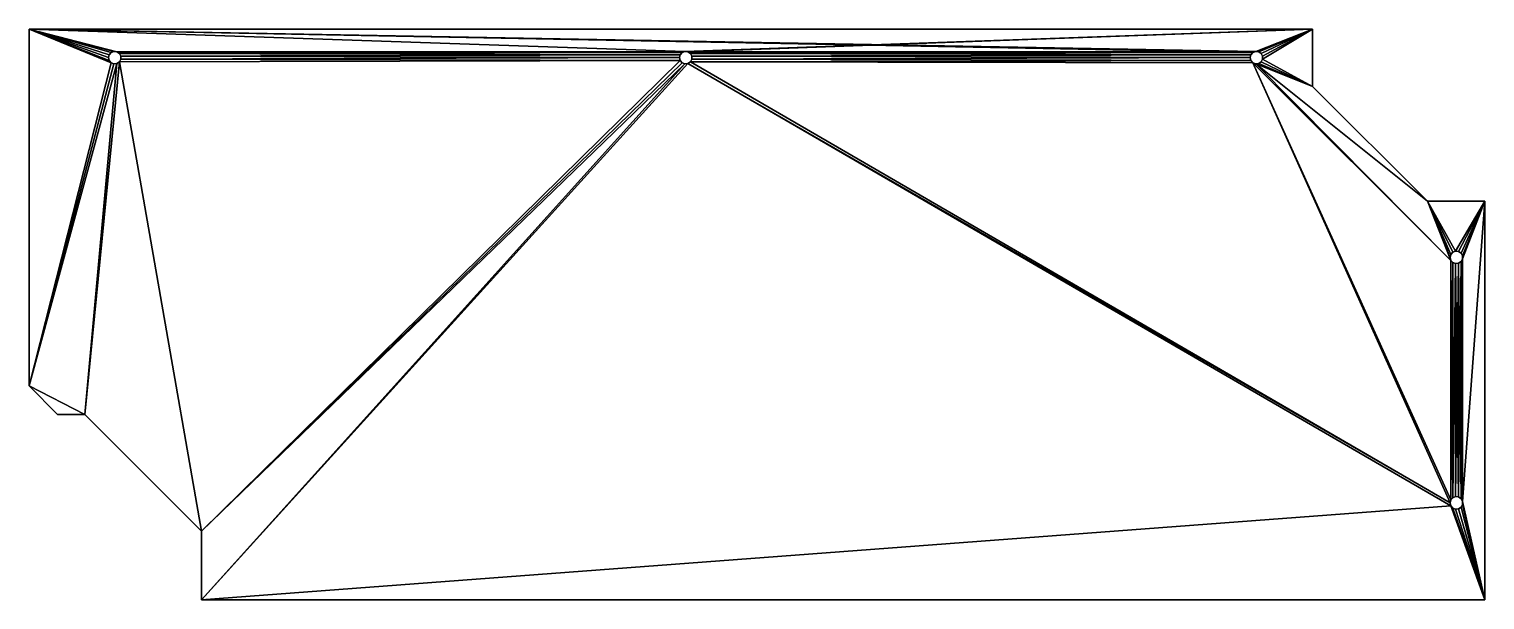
# Model space of a CAD drawing. Extents: x -382 to 382, y -150 to 150.
import ezdxf

# ---------------------------------------------------------------- set-up
doc = ezdxf.new("R2010")
doc.units = 0
doc.layers.get('0').update_dxf_attribs({"linetype": 'CONTINUOUS'})

msp = doc.modelspace()

# ---------------------------------------------------------------- linework, layer by layer
for points in [[(292, 150, -4), (-382.5, 150), (292, 150)], [(292, 150, -4), (-382.5, 150, -4), (-382.5, 150)], [(-382.5, 150, -4), (-382.5, -37.5), (-382.5, 150)], [(-382.5, 150, -4), (-382.5, -37.5, -4), (-382.5, -37.5)], [(-339.375, 132.283997), (-382.5, 150), (-382.5, -37.5)], [(-340.421997, 133.466003), (-382.5, 150), (-339.375, 132.283997)], [(-340.799988, 135), (-382.5, 150), (-340.421997, 133.466003)], [(-340.421997, 136.533997), (-382.5, 150), (-340.799988, 135)], [(-339.375, 137.716003), (-382.5, 150), (-340.421997, 136.533997)], [(-337.89801, 138.276001), (-382.5, 150), (-339.375, 137.716003)], [(-336.329987, 138.085999), (-382.5, 150), (-337.89801, 138.276001)], [(292, 150), (-382.5, 150), (-37.8978, 138.276001)], [(-37.8978, 138.276001), (-382.5, 150), (-336.329987, 138.085999)], [(-382.5, 150, -4), (-340.799988, 135, -4), (-340.421997, 133.466003, -4)], [(-382.5, 150, -4), (-340.421997, 133.466003, -4), (-339.375, 132.283997, -4)], [(-382.5, 150, -4), (-336.329987, 138.085999, -4), (-337.89801, 138.276001, -4)], [(-382.5, 150, -4), (-337.89801, 138.276001, -4), (-339.375, 137.716003, -4)], [(-382.5, 150, -4), (-339.375, 137.716003, -4), (-340.421997, 136.533997, -4)], [(-382.5, 150, -4), (-340.421997, 136.533997, -4), (-340.799988, 135, -4)], [(-382.5, 150, -4), (-339.375, 132.283997, -4), (-382.5, -37.5, -4)], [(-382.5, 150, -4), (292, 150, -4), (262.10199, 138.276001, -4)], [(-382.5, 150, -4), (262.10199, 138.276001, -4), (260.625, 137.716003, -4)], [(-382.5, 150, -4), (260.625, 137.716003, -4), (-37.8978, 138.276001, -4)], [(-382.5, 150, -4), (-37.8978, 138.276001, -4), (-336.329987, 138.085999, -4)], [(292, 150), (-37.8978, 138.276001), (-36.3298, 138.085999)], [(292, 150), (-36.3298, 138.085999), (262.10199, 138.276001)], [(292, 150), (262.10199, 138.276001), (263.670013, 138.085999)], [(262.10199, 138.276001, -4), (292, 150, -4), (263.670013, 138.085999, -4)], [(292, 150), (263.670013, 138.085999), (264.970001, 137.188004)], [(263.670013, 138.085999, -4), (292, 150, -4), (264.970001, 137.188004, -4)], [(292, 150), (264.970001, 137.188004), (265.70401, 135.789993)], [(264.970001, 137.188004, -4), (292, 150, -4), (265.70401, 135.789993, -4)], [(292, 150), (265.70401, 134.210007), (292, 119.796997)], [(292, 150), (265.70401, 135.789993), (265.70401, 134.210007)], [(265.70401, 134.210007, -4), (292, 150, -4), (292, 119.796997, -4)], [(265.70401, 135.789993, -4), (292, 150, -4), (265.70401, 134.210007, -4)], [(292, 119.796997, -4), (292, 150), (292, 119.796997)], [(292, 119.796997, -4), (292, 150, -4), (292, 150)], [(-340.421997, 136.533997), (-340.421997, 136.533997, -4), (-339.375, 137.716003)], [(-340.421997, 136.533997, -4), (-339.375, 137.716003, -4), (-339.375, 137.716003)], [(-339.375, 137.716003), (-339.375, 137.716003, -4), (-337.89801, 138.276001)], [(-339.375, 137.716003, -4), (-337.89801, 138.276001, -4), (-337.89801, 138.276001)], [(-337.89801, 138.276001), (-337.89801, 138.276001, -4), (-336.329987, 138.085999)], [(-337.89801, 138.276001, -4), (-336.329987, 138.085999, -4), (-336.329987, 138.085999)], [(-37.8978, 138.276001), (-336.329987, 138.085999), (-39.374599, 137.716003)], [(-336.329987, 138.085999, -4), (-37.8978, 138.276001, -4), (-39.374599, 137.716003, -4)], [(-336.329987, 138.085999), (-336.329987, 138.085999, -4), (-335.029999, 137.188004)], [(-336.329987, 138.085999, -4), (-335.029999, 137.188004, -4), (-335.029999, 137.188004)], [(-39.374599, 137.716003), (-336.329987, 138.085999), (-335.029999, 137.188004)], [(-336.329987, 138.085999, -4), (-39.374599, 137.716003, -4), (-335.029999, 137.188004, -4)], [(-39.374599, 137.716003), (-335.029999, 137.188004), (-40.422001, 136.533997)], [(-335.029999, 137.188004, -4), (-39.374599, 137.716003, -4), (-40.422001, 136.533997, -4)], [(-40.422001, 136.533997), (-40.422001, 136.533997, -4), (-39.374599, 137.716003)], [(-40.422001, 136.533997, -4), (-39.374599, 137.716003, -4), (-39.374599, 137.716003)], [(-39.374599, 137.716003), (-39.374599, 137.716003, -4), (-37.8978, 138.276001)], [(-39.374599, 137.716003, -4), (-37.8978, 138.276001, -4), (-37.8978, 138.276001)], [(-37.8978, 138.276001), (-37.8978, 138.276001, -4), (-36.3298, 138.085999)], [(-37.8978, 138.276001, -4), (-36.3298, 138.085999, -4), (-36.3298, 138.085999)], [(-37.8978, 138.276001, -4), (260.625, 137.716003, -4), (-36.3298, 138.085999, -4)], [(262.10199, 138.276001), (-36.3298, 138.085999), (260.625, 137.716003)], [(-36.3298, 138.085999), (-36.3298, 138.085999, -4), (-35.0299, 137.188004)], [(-36.3298, 138.085999, -4), (-35.0299, 137.188004, -4), (-35.0299, 137.188004)], [(260.625, 137.716003), (-36.3298, 138.085999), (-35.0299, 137.188004)], [(-36.3298, 138.085999, -4), (260.625, 137.716003, -4), (-35.0299, 137.188004, -4)], [(260.625, 137.716003), (-35.0299, 137.188004), (259.578003, 136.533997)], [(-35.0299, 137.188004, -4), (260.625, 137.716003, -4), (259.578003, 136.533997, -4)], [(259.578003, 136.533997), (259.578003, 136.533997, -4), (260.625, 137.716003)], [(259.578003, 136.533997, -4), (260.625, 137.716003, -4), (260.625, 137.716003)], [(260.625, 137.716003), (260.625, 137.716003, -4), (262.10199, 138.276001)], [(260.625, 137.716003, -4), (262.10199, 138.276001, -4), (262.10199, 138.276001)], [(262.10199, 138.276001), (262.10199, 138.276001, -4), (263.670013, 138.085999)], [(262.10199, 138.276001, -4), (263.670013, 138.085999, -4), (263.670013, 138.085999)], [(263.670013, 138.085999), (263.670013, 138.085999, -4), (264.970001, 137.188004)], [(263.670013, 138.085999, -4), (264.970001, 137.188004, -4), (264.970001, 137.188004)], [(-337.89801, 131.723999), (-339.375, 132.283997), (-382.5, -37.5)], [(-339.375, 132.283997, -4), (-337.89801, 131.723999, -4), (-382.5, -37.5, -4)], [(-336.329987, 131.914001), (-382.5, -37.5), (-353.296997, -52.5)], [(-336.329987, 131.914001), (-337.89801, 131.723999), (-382.5, -37.5)], [(-336.329987, 131.914001, -4), (-353.296997, -52.5, -4), (-382.5, -37.5, -4)], [(-337.89801, 131.723999, -4), (-336.329987, 131.914001, -4), (-382.5, -37.5, -4)], [(-335.029999, 132.811996), (-353.296997, -52.5), (-292, -113.796997)], [(-335.029999, 132.811996), (-336.329987, 131.914001), (-353.296997, -52.5)], [(-335.029999, 132.811996, -4), (-292, -113.796997, -4), (-353.296997, -52.5, -4)], [(-336.329987, 131.914001, -4), (-335.029999, 132.811996, -4), (-353.296997, -52.5, -4)], [(-340.799988, 135), (-340.799988, 135, -4), (-340.421997, 136.533997)], [(-340.799988, 135, -4), (-340.421997, 136.533997, -4), (-340.421997, 136.533997)], [(-340.421997, 133.466003), (-340.421997, 133.466003, -4), (-340.799988, 135)], [(-340.421997, 133.466003, -4), (-340.799988, 135, -4), (-340.799988, 135)], [(-339.375, 132.283997), (-339.375, 132.283997, -4), (-340.421997, 133.466003)], [(-339.375, 132.283997, -4), (-340.421997, 133.466003, -4), (-340.421997, 133.466003)], [(-337.89801, 131.723999), (-339.375, 132.283997, -4), (-339.375, 132.283997)], [(-337.89801, 131.723999, -4), (-339.375, 132.283997, -4), (-337.89801, 131.723999)], [(-336.329987, 131.914001), (-336.329987, 131.914001, -4), (-337.89801, 131.723999)], [(-336.329987, 131.914001, -4), (-337.89801, 131.723999, -4), (-337.89801, 131.723999)], [(-335.029999, 132.811996), (-335.029999, 132.811996, -4), (-336.329987, 131.914001)], [(-335.029999, 132.811996, -4), (-336.329987, 131.914001, -4), (-336.329987, 131.914001)], [(-335.029999, 137.188004), (-335.029999, 137.188004, -4), (-334.29599, 135.789993)], [(-335.029999, 137.188004, -4), (-334.29599, 135.789993, -4), (-334.29599, 135.789993)], [(-40.422001, 136.533997), (-335.029999, 137.188004), (-334.29599, 135.789993)], [(-335.029999, 137.188004, -4), (-40.422001, 136.533997, -4), (-334.29599, 135.789993, -4)], [(-334.29599, 134.210007), (-334.29599, 134.210007, -4), (-335.029999, 132.811996)], [(-334.29599, 134.210007, -4), (-335.029999, 132.811996, -4), (-335.029999, 132.811996)], [(-40.422001, 133.466003), (-334.29599, 134.210007), (-335.029999, 132.811996)], [(-334.29599, 134.210007, -4), (-40.422001, 133.466003, -4), (-335.029999, 132.811996, -4)], [(-40.422001, 133.466003), (-335.029999, 132.811996), (-292, -113.796997)], [(-335.029999, 132.811996, -4), (-40.422001, 133.466003, -4), (-292, -113.796997, -4)], [(-40.422001, 136.533997), (-334.29599, 135.789993), (-40.799999, 135)], [(-334.29599, 135.789993, -4), (-40.422001, 136.533997, -4), (-40.799999, 135, -4)], [(-334.29599, 135.789993), (-334.29599, 135.789993, -4), (-334.29599, 134.210007)], [(-334.29599, 135.789993, -4), (-334.29599, 134.210007, -4), (-334.29599, 134.210007)], [(-40.799999, 135), (-334.29599, 135.789993), (-334.29599, 134.210007)], [(-334.29599, 135.789993, -4), (-40.799999, 135, -4), (-334.29599, 134.210007, -4)], [(-40.799999, 135), (-334.29599, 134.210007), (-40.422001, 133.466003)], [(-334.29599, 134.210007, -4), (-40.799999, 135, -4), (-40.422001, 133.466003, -4)], [(-40.422001, 133.466003), (-292, -113.796997), (-39.374599, 132.283997)], [(-292, -113.796997, -4), (-40.422001, 133.466003, -4), (-39.374599, 132.283997, -4)], [(-37.8978, 131.723999), (-39.374599, 132.283997), (-292, -113.796997)], [(-292, -113.796997, -4), (-39.374599, 132.283997, -4), (-37.8978, 131.723999, -4)], [(-36.3298, 131.914001), (-37.8978, 131.723999), (-292, -150)], [(364.578003, -100.533997), (-36.3298, 131.914001), (-292, -150)], [(-36.3298, 131.914001, -4), (364.578003, -100.533997, -4), (-292, -150, -4)], [(-37.8978, 131.723999, -4), (-36.3298, 131.914001, -4), (-292, -150, -4)], [(-37.8978, 131.723999), (-292, -113.796997), (-292, -150)], [(-292, -113.796997, -4), (-37.8978, 131.723999, -4), (-292, -150, -4)], [(-40.799999, 135), (-40.799999, 135, -4), (-40.422001, 136.533997)], [(-40.799999, 135, -4), (-40.422001, 136.533997, -4), (-40.422001, 136.533997)], [(-40.422001, 133.466003), (-40.422001, 133.466003, -4), (-40.799999, 135)], [(-40.422001, 133.466003, -4), (-40.799999, 135, -4), (-40.799999, 135)], [(-39.374599, 132.283997), (-39.374599, 132.283997, -4), (-40.422001, 133.466003)], [(-39.374599, 132.283997, -4), (-40.422001, 133.466003, -4), (-40.422001, 133.466003)], [(-37.8978, 131.723999), (-39.374599, 132.283997, -4), (-39.374599, 132.283997)], [(-37.8978, 131.723999, -4), (-39.374599, 132.283997, -4), (-37.8978, 131.723999)], [(-36.3298, 131.914001), (-36.3298, 131.914001, -4), (-37.8978, 131.723999)], [(-36.3298, 131.914001, -4), (-37.8978, 131.723999, -4), (-37.8978, 131.723999)], [(-35.0299, 132.811996), (-35.0299, 132.811996, -4), (-36.3298, 131.914001)], [(-35.0299, 132.811996, -4), (-36.3298, 131.914001, -4), (-36.3298, 131.914001)], [(364.200012, -99), (-35.0299, 132.811996), (-36.3298, 131.914001)], [(-36.3298, 131.914001, -4), (-35.0299, 132.811996, -4), (364.200012, -99, -4)], [(364.200012, -99), (-36.3298, 131.914001), (364.578003, -100.533997)], [(-36.3298, 131.914001, -4), (364.200012, -99, -4), (364.578003, -100.533997, -4)], [(-35.0299, 137.188004), (-35.0299, 137.188004, -4), (-34.295898, 135.789993)], [(-35.0299, 137.188004, -4), (-34.295898, 135.789993, -4), (-34.295898, 135.789993)], [(259.578003, 136.533997), (-35.0299, 137.188004), (-34.295898, 135.789993)], [(-35.0299, 137.188004, -4), (259.578003, 136.533997, -4), (-34.295898, 135.789993, -4)], [(-34.295898, 134.210007), (-34.295898, 134.210007, -4), (-35.0299, 132.811996)], [(-34.295898, 134.210007, -4), (-35.0299, 132.811996, -4), (-35.0299, 132.811996)], [(259.578003, 133.466003), (-34.295898, 134.210007), (-35.0299, 132.811996)], [(-34.295898, 134.210007, -4), (259.578003, 133.466003, -4), (-35.0299, 132.811996, -4)], [(259.578003, 133.466003), (-35.0299, 132.811996), (260.625, 132.283997)], [(-35.0299, 132.811996, -4), (259.578003, 133.466003, -4), (260.625, 132.283997, -4)], [(260.625, 132.283997), (-35.0299, 132.811996), (364.200012, -99)], [(-35.0299, 132.811996, -4), (260.625, 132.283997, -4), (364.200012, -99, -4)], [(259.578003, 136.533997), (-34.295898, 135.789993), (259.200012, 135)], [(-34.295898, 135.789993, -4), (259.578003, 136.533997, -4), (259.200012, 135, -4)], [(-34.295898, 135.789993), (-34.295898, 135.789993, -4), (-34.295898, 134.210007)], [(-34.295898, 135.789993, -4), (-34.295898, 134.210007, -4), (-34.295898, 134.210007)], [(259.200012, 135), (-34.295898, 135.789993), (-34.295898, 134.210007)], [(-34.295898, 135.789993, -4), (259.200012, 135, -4), (-34.295898, 134.210007, -4)], [(259.200012, 135), (-34.295898, 134.210007), (259.578003, 133.466003)], [(-34.295898, 134.210007, -4), (259.200012, 135, -4), (259.578003, 133.466003, -4)], [(259.200012, 135), (259.200012, 135, -4), (259.578003, 136.533997)], [(259.200012, 135, -4), (259.578003, 136.533997, -4), (259.578003, 136.533997)], [(259.578003, 133.466003), (259.578003, 133.466003, -4), (259.200012, 135)], [(259.578003, 133.466003, -4), (259.200012, 135, -4), (259.200012, 135)], [(260.625, 132.283997), (260.625, 132.283997, -4), (259.578003, 133.466003)], [(260.625, 132.283997, -4), (259.578003, 133.466003, -4), (259.578003, 133.466003)], [(262.10199, 131.723999), (260.625, 132.283997, -4), (260.625, 132.283997)], [(262.10199, 131.723999, -4), (260.625, 132.283997, -4), (262.10199, 131.723999)], [(260.625, 132.283997), (364.200012, -99), (364.578003, -97.4664)], [(364.578003, 28.4664), (260.625, 132.283997), (364.578003, -97.4664)], [(262.10199, 131.723999), (260.625, 132.283997), (364.578003, 28.4664)], [(260.625, 132.283997, -4), (364.578003, 28.4664, -4), (364.578003, -97.4664, -4)], [(260.625, 132.283997, -4), (364.578003, -97.4664, -4), (364.200012, -99, -4)], [(260.625, 132.283997, -4), (262.10199, 131.723999, -4), (364.578003, 28.4664, -4)], [(263.670013, 131.914001), (263.670013, 131.914001, -4), (262.10199, 131.723999)], [(263.670013, 131.914001, -4), (262.10199, 131.723999, -4), (262.10199, 131.723999)], [(292, 119.796997), (263.670013, 131.914001), (262.10199, 131.723999)], [(262.10199, 131.723999, -4), (263.670013, 131.914001, -4), (292, 119.796997, -4)], [(352.296997, 59.5), (292, 119.796997), (262.10199, 131.723999)], [(352.296997, 59.5), (262.10199, 131.723999), (364.578003, 28.4664)], [(262.10199, 131.723999, -4), (292, 119.796997, -4), (352.296997, 59.5, -4)], [(262.10199, 131.723999, -4), (352.296997, 59.5, -4), (364.578003, 28.4664, -4)], [(264.970001, 132.811996), (264.970001, 132.811996, -4), (263.670013, 131.914001)], [(264.970001, 132.811996, -4), (263.670013, 131.914001, -4), (263.670013, 131.914001)], [(292, 119.796997), (264.970001, 132.811996), (263.670013, 131.914001)], [(263.670013, 131.914001, -4), (264.970001, 132.811996, -4), (292, 119.796997, -4)], [(264.970001, 137.188004), (264.970001, 137.188004, -4), (265.70401, 135.789993)], [(264.970001, 137.188004, -4), (265.70401, 135.789993, -4), (265.70401, 135.789993)], [(265.70401, 134.210007), (265.70401, 134.210007, -4), (264.970001, 132.811996)], [(265.70401, 134.210007, -4), (264.970001, 132.811996, -4), (264.970001, 132.811996)], [(292, 119.796997), (265.70401, 134.210007), (264.970001, 132.811996)], [(265.70401, 134.210007, -4), (292, 119.796997, -4), (264.970001, 132.811996, -4)], [(265.70401, 135.789993), (265.70401, 135.789993, -4), (265.70401, 134.210007)], [(265.70401, 135.789993, -4), (265.70401, 134.210007, -4), (265.70401, 134.210007)], [(352.296997, 59.5), (292, 119.796997, -4), (292, 119.796997)], [(352.296997, 59.5, -4), (292, 119.796997, -4), (352.296997, 59.5)], [(382.5, 59.5, -4), (352.296997, 59.5), (382.5, 59.5)], [(382.5, 59.5, -4), (352.296997, 59.5, -4), (352.296997, 59.5)], [(352.296997, 59.5), (364.200012, 30), (364.578003, 31.5336)], [(352.296997, 59.5), (364.578003, 31.5336), (365.625, 32.715801)], [(352.296997, 59.5), (365.625, 32.715801), (367.10199, 33.275902)], [(352.296997, 59.5), (364.578003, 28.4664), (364.200012, 30)], [(382.5, 59.5), (352.296997, 59.5), (367.10199, 33.275902)], [(352.296997, 59.5, -4), (382.5, 59.5, -4), (367.10199, 33.275902, -4)], [(352.296997, 59.5, -4), (364.200012, 30, -4), (364.578003, 28.4664, -4)], [(352.296997, 59.5, -4), (367.10199, 33.275902, -4), (365.625, 32.715801, -4)], [(352.296997, 59.5, -4), (365.625, 32.715801, -4), (364.578003, 31.5336, -4)], [(352.296997, 59.5, -4), (364.578003, 31.5336, -4), (364.200012, 30, -4)], [(382.5, 59.5), (367.10199, 33.275902), (368.670013, 33.085602)], [(382.5, 59.5, -4), (368.670013, 33.085602, -4), (367.10199, 33.275902, -4)], [(382.5, 59.5), (368.670013, 33.085602), (369.970001, 32.188301)], [(382.5, 59.5, -4), (369.970001, 32.188301, -4), (368.670013, 33.085602, -4)], [(382.5, 59.5), (369.970001, 32.188301), (370.70401, 30.7897)], [(382.5, 59.5, -4), (370.70401, 30.7897, -4), (369.970001, 32.188301, -4)], [(382.5, 59.5), (370.70401, 30.7897), (370.70401, 29.2103)], [(382.5, 59.5), (370.70401, 29.2103), (370.70401, -98.210297)], [(382.5, 59.5), (370.70401, -98.210297), (382.5, -150)], [(382.5, 59.5, -4), (370.70401, -98.210297, -4), (370.70401, 29.2103, -4)], [(382.5, 59.5, -4), (370.70401, 29.2103, -4), (370.70401, 30.7897, -4)], [(382.5, 59.5, -4), (382.5, -150, -4), (370.70401, -98.210297, -4)], [(382.5, -150, -4), (382.5, 59.5), (382.5, -150)], [(382.5, -150, -4), (382.5, 59.5, -4), (382.5, 59.5)], [(364.200012, 30), (364.200012, 30, -4), (364.578003, 31.5336)], [(364.200012, 30, -4), (364.578003, 31.5336, -4), (364.578003, 31.5336)], [(364.578003, 31.5336), (364.578003, 31.5336, -4), (365.625, 32.715801)], [(364.578003, 31.5336, -4), (365.625, 32.715801, -4), (365.625, 32.715801)], [(365.625, 32.715801), (365.625, 32.715801, -4), (367.10199, 33.275902)], [(365.625, 32.715801, -4), (367.10199, 33.275902, -4), (367.10199, 33.275902)], [(367.10199, 33.275902), (367.10199, 33.275902, -4), (368.670013, 33.085602)], [(367.10199, 33.275902, -4), (368.670013, 33.085602, -4), (368.670013, 33.085602)], [(368.670013, 33.085602), (368.670013, 33.085602, -4), (369.970001, 32.188301)], [(368.670013, 33.085602, -4), (369.970001, 32.188301, -4), (369.970001, 32.188301)], [(369.970001, 32.188301), (369.970001, 32.188301, -4), (370.70401, 30.7897)], [(369.970001, 32.188301, -4), (370.70401, 30.7897, -4), (370.70401, 30.7897)], [(370.70401, 30.7897), (370.70401, 30.7897, -4), (370.70401, 29.2103)], [(370.70401, 30.7897, -4), (370.70401, 29.2103, -4), (370.70401, 29.2103)], [(364.578003, 28.4664), (364.578003, 28.4664, -4), (364.200012, 30)], [(364.578003, 28.4664, -4), (364.200012, 30, -4), (364.200012, 30)], [(365.625, 27.284201), (365.625, 27.284201, -4), (364.578003, 28.4664)], [(365.625, 27.284201, -4), (364.578003, 28.4664, -4), (364.578003, 28.4664)], [(364.578003, 28.4664), (364.578003, -97.4664), (365.625, 27.284201)], [(364.578003, 28.4664, -4), (365.625, -96.284203, -4), (364.578003, -97.4664, -4)], [(364.578003, 28.4664, -4), (365.625, 27.284201, -4), (365.625, -96.284203, -4)], [(365.625, 27.284201), (364.578003, -97.4664), (365.625, -96.284203)], [(367.10199, 26.7241), (365.625, 27.284201, -4), (365.625, 27.284201)], [(367.10199, 26.7241, -4), (365.625, 27.284201, -4), (367.10199, 26.7241)], [(367.10199, 26.7241), (365.625, 27.284201), (365.625, -96.284203)], [(365.625, 27.284201, -4), (367.10199, 26.7241, -4), (365.625, -96.284203, -4)], [(367.10199, 26.7241), (365.625, -96.284203), (367.10199, -95.724098)], [(367.10199, 26.7241, -4), (367.10199, -95.724098, -4), (365.625, -96.284203, -4)], [(368.670013, 26.9144), (368.670013, 26.9144, -4), (367.10199, 26.7241)], [(368.670013, 26.9144, -4), (367.10199, 26.7241, -4), (367.10199, 26.7241)], [(368.670013, 26.9144), (367.10199, -95.724098), (368.670013, -95.914398)], [(368.670013, 26.9144), (367.10199, 26.7241), (367.10199, -95.724098)], [(367.10199, 26.7241, -4), (368.670013, 26.9144, -4), (368.670013, -95.914398, -4)], [(367.10199, 26.7241, -4), (368.670013, -95.914398, -4), (367.10199, -95.724098, -4)], [(369.970001, 27.811701), (369.970001, 27.811701, -4), (368.670013, 26.9144)], [(369.970001, 27.811701, -4), (368.670013, 26.9144, -4), (368.670013, 26.9144)], [(369.970001, 27.811701), (368.670013, -95.914398), (369.970001, -96.811699)], [(369.970001, 27.811701), (368.670013, 26.9144), (368.670013, -95.914398)], [(368.670013, 26.9144, -4), (369.970001, 27.811701, -4), (369.970001, -96.811699, -4)], [(368.670013, 26.9144, -4), (369.970001, -96.811699, -4), (368.670013, -95.914398, -4)], [(370.70401, 29.2103), (370.70401, 29.2103, -4), (369.970001, 27.811701)], [(370.70401, 29.2103, -4), (369.970001, 27.811701, -4), (369.970001, 27.811701)], [(370.70401, 29.2103), (369.970001, -96.811699), (370.70401, -98.210297)], [(370.70401, 29.2103), (369.970001, 27.811701), (369.970001, -96.811699)], [(370.70401, 29.2103, -4), (369.970001, -96.811699, -4), (369.970001, 27.811701, -4)], [(370.70401, 29.2103, -4), (370.70401, -98.210297, -4), (369.970001, -96.811699, -4)], [(-382.5, -37.5), (-367.5, -52.5, -4), (-367.5, -52.5)], [(-382.5, -37.5, -4), (-367.5, -52.5, -4), (-382.5, -37.5)], [(-353.296997, -52.5), (-382.5, -37.5), (-367.5, -52.5)], [(-382.5, -37.5, -4), (-353.296997, -52.5, -4), (-367.5, -52.5, -4)], [(-367.5, -52.5, -4), (-353.296997, -52.5), (-367.5, -52.5)], [(-367.5, -52.5, -4), (-353.296997, -52.5, -4), (-353.296997, -52.5)], [(-353.296997, -52.5), (-292, -113.796997, -4), (-292, -113.796997)], [(-353.296997, -52.5, -4), (-292, -113.796997, -4), (-353.296997, -52.5)], [(364.200012, -99), (364.200012, -99, -4), (364.578003, -97.4664)], [(364.200012, -99, -4), (364.578003, -97.4664, -4), (364.578003, -97.4664)], [(364.578003, -100.533997), (364.578003, -100.533997, -4), (364.200012, -99)], [(364.578003, -100.533997, -4), (364.200012, -99, -4), (364.200012, -99)], [(364.578003, -97.4664), (364.578003, -97.4664, -4), (365.625, -96.284203)], [(364.578003, -97.4664, -4), (365.625, -96.284203, -4), (365.625, -96.284203)], [(365.625, -96.284203), (365.625, -96.284203, -4), (367.10199, -95.724098)], [(365.625, -96.284203, -4), (367.10199, -95.724098, -4), (367.10199, -95.724098)], [(367.10199, -95.724098), (367.10199, -95.724098, -4), (368.670013, -95.914398)], [(367.10199, -95.724098, -4), (368.670013, -95.914398, -4), (368.670013, -95.914398)], [(368.670013, -95.914398), (368.670013, -95.914398, -4), (369.970001, -96.811699)], [(368.670013, -95.914398, -4), (369.970001, -96.811699, -4), (369.970001, -96.811699)], [(369.970001, -96.811699), (369.970001, -96.811699, -4), (370.70401, -98.210297)], [(369.970001, -96.811699, -4), (370.70401, -98.210297, -4), (370.70401, -98.210297)], [(370.70401, -98.210297), (370.70401, -98.210297, -4), (370.70401, -99.789703)], [(370.70401, -98.210297, -4), (370.70401, -99.789703, -4), (370.70401, -99.789703)], [(370.70401, -98.210297), (370.70401, -99.789703), (382.5, -150)], [(370.70401, -98.210297, -4), (382.5, -150, -4), (370.70401, -99.789703, -4)], [(364.578003, -100.533997), (-292, -150), (382.5, -150)], [(-292, -150, -4), (364.578003, -100.533997, -4), (382.5, -150, -4)], [(365.625, -101.716003), (365.625, -101.716003, -4), (364.578003, -100.533997)], [(365.625, -101.716003, -4), (364.578003, -100.533997, -4), (364.578003, -100.533997)], [(364.578003, -100.533997), (382.5, -150), (365.625, -101.716003)], [(364.578003, -100.533997, -4), (365.625, -101.716003, -4), (382.5, -150, -4)], [(367.10199, -102.276001), (365.625, -101.716003, -4), (365.625, -101.716003)], [(367.10199, -102.276001, -4), (365.625, -101.716003, -4), (367.10199, -102.276001)], [(367.10199, -102.276001), (365.625, -101.716003), (382.5, -150)], [(365.625, -101.716003, -4), (367.10199, -102.276001, -4), (382.5, -150, -4)], [(368.670013, -102.085999), (368.670013, -102.085999, -4), (367.10199, -102.276001)], [(368.670013, -102.085999, -4), (367.10199, -102.276001, -4), (367.10199, -102.276001)], [(368.670013, -102.085999), (367.10199, -102.276001), (382.5, -150)], [(367.10199, -102.276001, -4), (368.670013, -102.085999, -4), (382.5, -150, -4)], [(369.970001, -101.188004), (369.970001, -101.188004, -4), (368.670013, -102.085999)], [(369.970001, -101.188004, -4), (368.670013, -102.085999, -4), (368.670013, -102.085999)], [(369.970001, -101.188004), (368.670013, -102.085999), (382.5, -150)], [(368.670013, -102.085999, -4), (369.970001, -101.188004, -4), (382.5, -150, -4)], [(370.70401, -99.789703), (370.70401, -99.789703, -4), (369.970001, -101.188004)], [(370.70401, -99.789703, -4), (369.970001, -101.188004, -4), (369.970001, -101.188004)], [(370.70401, -99.789703), (369.970001, -101.188004), (382.5, -150)], [(370.70401, -99.789703, -4), (382.5, -150, -4), (369.970001, -101.188004, -4)], [(-292, -113.796997, -4), (-292, -150), (-292, -113.796997)], [(-292, -113.796997, -4), (-292, -150, -4), (-292, -150)], [(-292, -150, -4), (382.5, -150), (-292, -150)], [(-292, -150, -4), (382.5, -150, -4), (382.5, -150)]]:
    msp.add_3dface(points)

doc.saveas('drawing.dxf')
